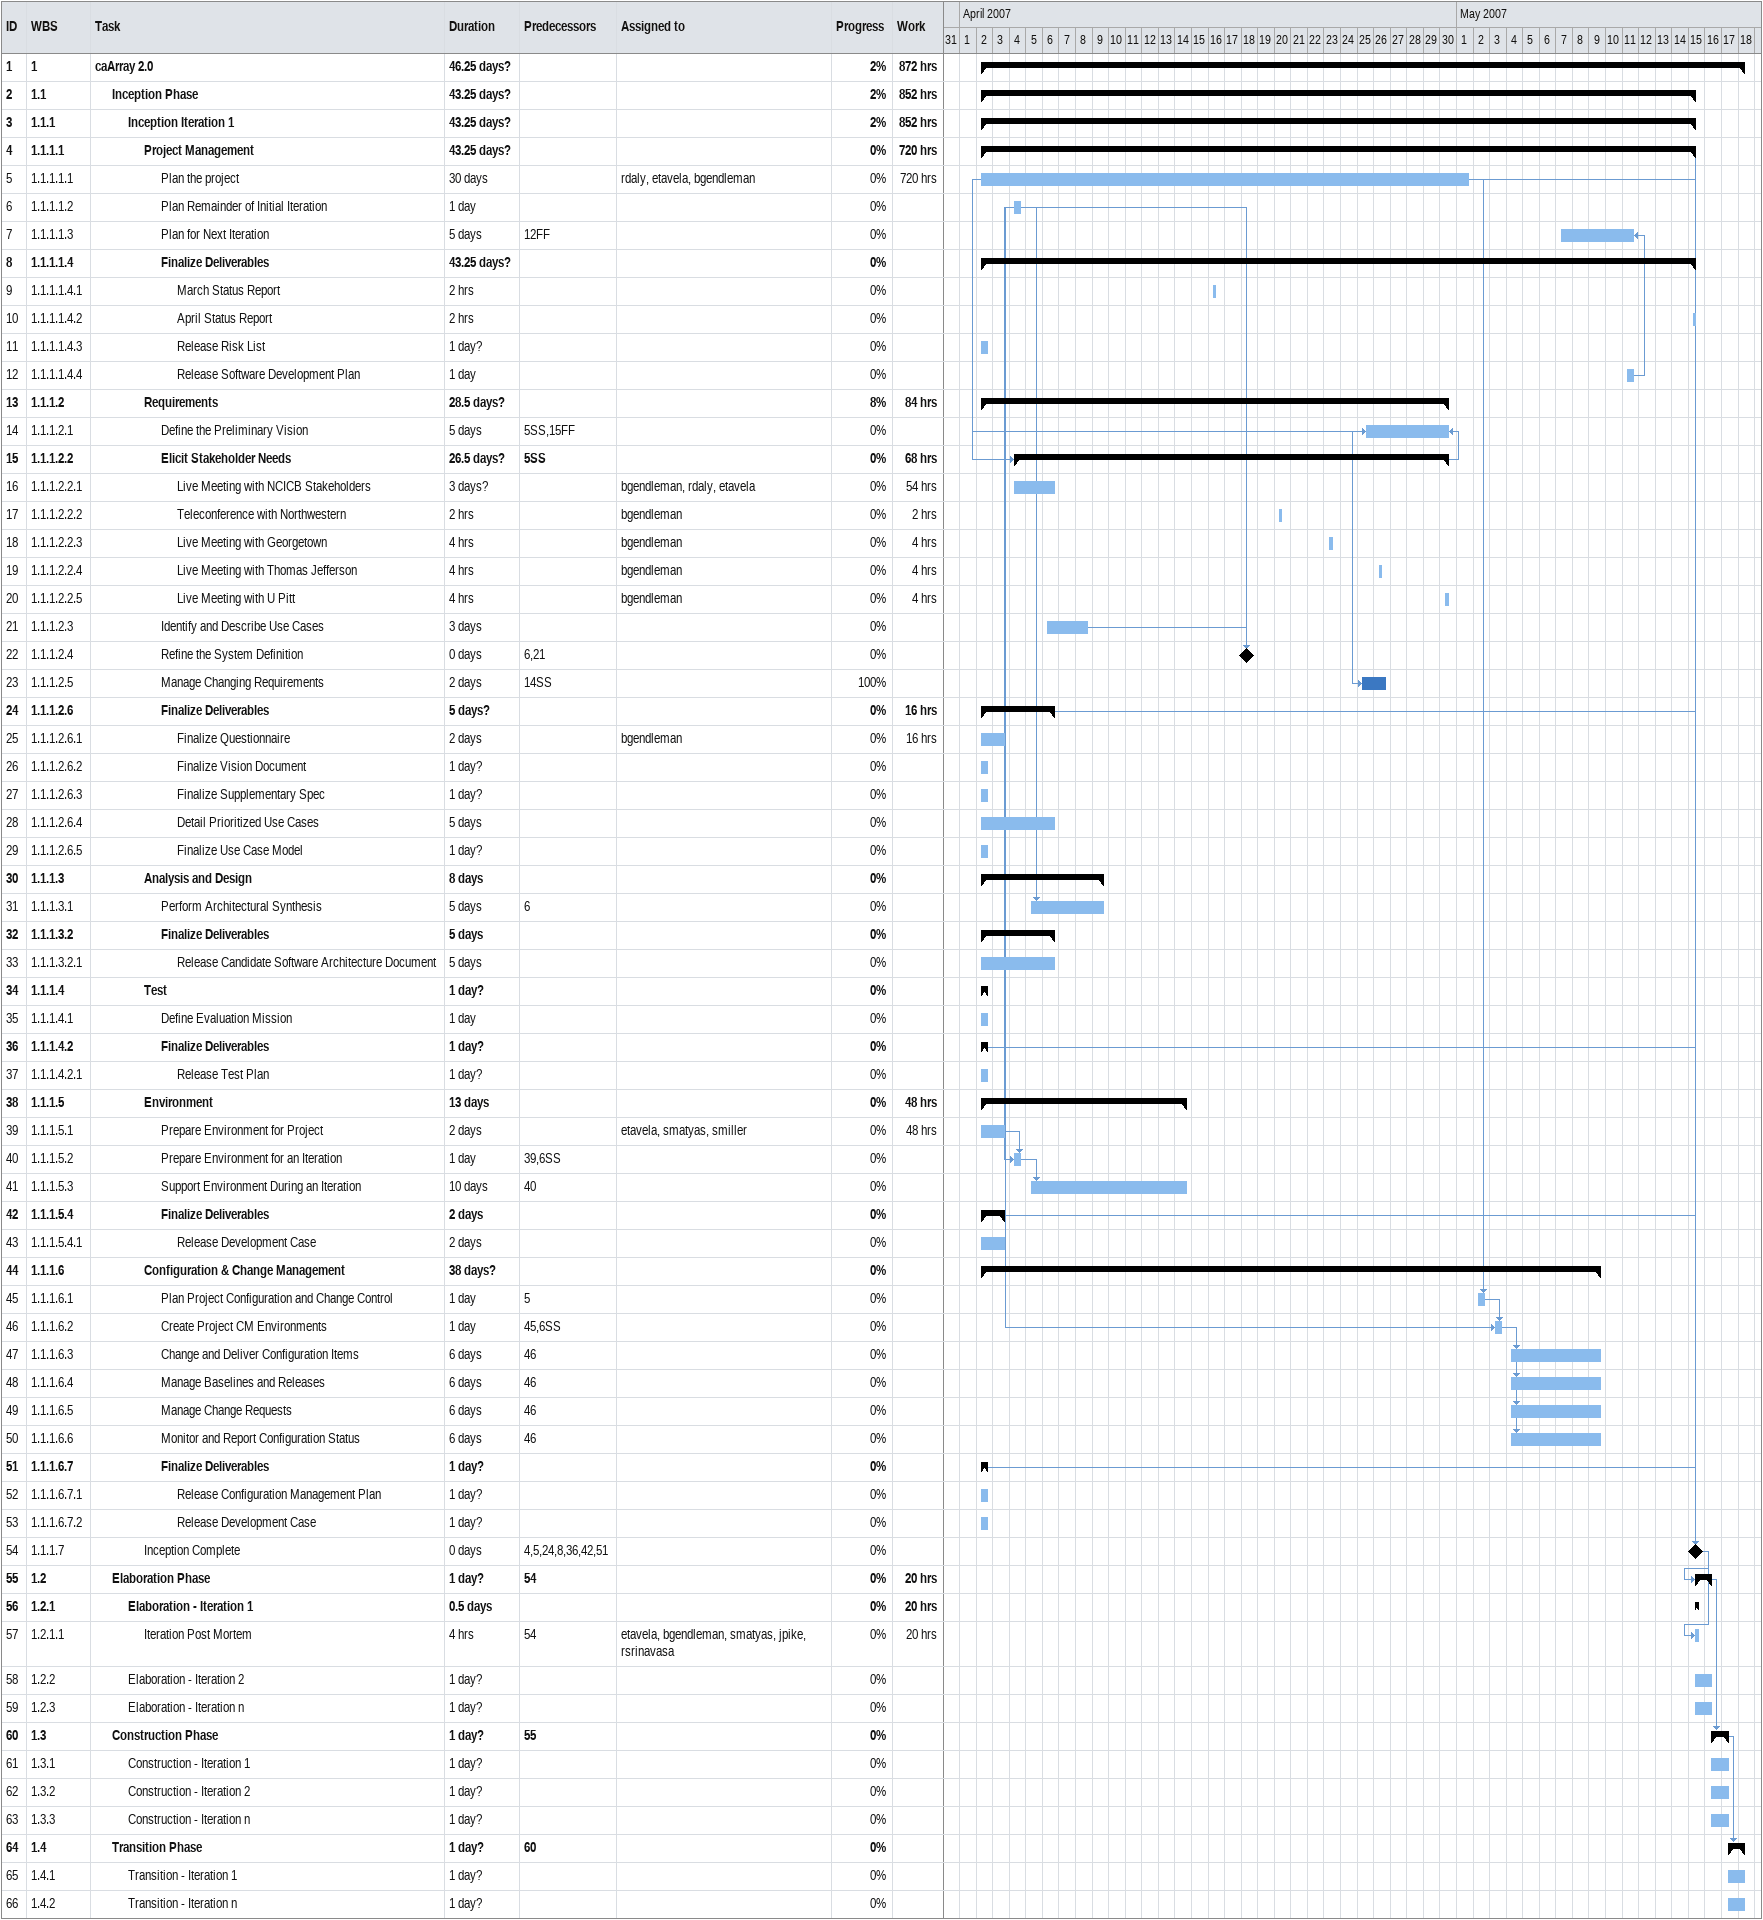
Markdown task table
| ID | WBS | Task | Duration | Start | Finish | Predecessors | Resources | % complete | Work (h) |
|---|---|---|---|---|---|---|---|---|---|
| 1 | 1 | **caArray 2.0** | 46.25d? | 2007-04-02 | 2007-05-18 |  |  | 2 | 872 |
| 2 | 1.1 | **Inception Phase** | 43.25d? | 2007-04-02 | 2007-05-15 |  |  | 2 | 852 |
| 3 | 1.1.1 | **Inception Iteration 1** | 43.25d? | 2007-04-02 | 2007-05-15 |  |  | 2 | 852 |
| 4 | 1.1.1.1 | **Project Management** | 43.25d? | 2007-04-02 | 2007-05-15 |  |  | 0 | 720 |
| 5 | 1.1.1.1.1 | Plan the project | 30d | 2007-04-02 | 2007-05-01 |  | rdaly, etavela, bgendleman | 0 | 720 |
| 6 | 1.1.1.1.2 | Plan Remainder of Initial Iteration | 1d | 2007-04-04 | 2007-04-04 |  |  | 0 |  |
| 7 | 1.1.1.1.3 | Plan for Next Iteration | 5d | 2007-05-07 | 2007-05-11 | 12FF |  | 0 |  |
| 8 | 1.1.1.1.4 | **Finalize Deliverables** | 43.25d? | 2007-04-02 | 2007-05-15 |  |  | 0 |  |
| 9 | 1.1.1.1.4.1 | March Status Report | 2h | 2007-04-16 | 2007-04-16 |  |  | 0 |  |
| 10 | 1.1.1.1.4.2 | April Status Report | 2h | 2007-05-15 | 2007-05-15 |  |  | 0 |  |
| 11 | 1.1.1.1.4.3 | Release Risk List | 1d? | 2007-04-02 | 2007-04-02 |  |  | 0 |  |
| 12 | 1.1.1.1.4.4 | Release Software Development Plan | 1d | 2007-05-11 | 2007-05-11 |  |  | 0 |  |
| 13 | 1.1.1.2 | **Requirements** | 28.5d? | 2007-04-02 | 2007-04-30 |  |  | 8 | 84 |
| 14 | 1.1.1.2.1 | Define the Preliminary Vision | 5d | 2007-04-25 | 2007-04-30 | 5SS, 15FF |  | 0 |  |
| 15 | 1.1.1.2.2 | **Elicit Stakeholder Needs** | 26.5d? | 2007-04-04 | 2007-04-30 | 5SS |  | 0 | 68 |
| 16 | 1.1.1.2.2.1 | Live Meeting with NCICB Stakeholders | 3d? | 2007-04-04 | 2007-04-06 |  | bgendleman, rdaly, etavela | 0 | 54 |
| 17 | 1.1.1.2.2.2 | Teleconference with Northwestern | 2h | 2007-04-20 | 2007-04-20 |  | bgendleman | 0 | 2 |
| 18 | 1.1.1.2.2.3 | Live Meeting with Georgetown | 4h | 2007-04-23 | 2007-04-23 |  | bgendleman | 0 | 4 |
| 19 | 1.1.1.2.2.4 | Live Meeting with Thomas Jefferson | 4h | 2007-04-26 | 2007-04-26 |  | bgendleman | 0 | 4 |
| 20 | 1.1.1.2.2.5 | Live Meeting with U Pitt | 4h | 2007-04-30 | 2007-04-30 |  | bgendleman | 0 | 4 |
| 21 | 1.1.1.2.3 | Identify and Describe Use Cases | 3d | 2007-04-06 | 2007-04-08 |  |  | 0 |  |
| 22 | 1.1.1.2.4 | Refine the System Definition | 0d | 2007-04-18 | 2007-04-18 | 6, 21 |  | 0 |  |
| 23 | 1.1.1.2.5 | Manage Changing Requirements | 2d | 2007-04-25 | 2007-04-26 | 14SS |  | 100 |  |
| 24 | 1.1.1.2.6 | **Finalize Deliverables** | 5d? | 2007-04-02 | 2007-04-06 |  |  | 0 | 16 |
| 25 | 1.1.1.2.6.1 | Finalize Questionnaire | 2d | 2007-04-02 | 2007-04-03 |  | bgendleman | 0 | 16 |
| 26 | 1.1.1.2.6.2 | Finalize Vision Document | 1d? | 2007-04-02 | 2007-04-02 |  |  | 0 |  |
| 27 | 1.1.1.2.6.3 | Finalize Supplementary Spec | 1d? | 2007-04-02 | 2007-04-02 |  |  | 0 |  |
| 28 | 1.1.1.2.6.4 | Detail Prioritized Use Cases | 5d | 2007-04-02 | 2007-04-06 |  |  | 0 |  |
| 29 | 1.1.1.2.6.5 | Finalize Use Case Model | 1d? | 2007-04-02 | 2007-04-02 |  |  | 0 |  |
| 30 | 1.1.1.3 | **Analysis and Design** | 8d | 2007-04-02 | 2007-04-09 |  |  | 0 |  |
| 31 | 1.1.1.3.1 | Perform Architectural Synthesis | 5d | 2007-04-05 | 2007-04-09 | 6 |  | 0 |  |
| 32 | 1.1.1.3.2 | **Finalize Deliverables** | 5d | 2007-04-02 | 2007-04-06 |  |  | 0 |  |
| 33 | 1.1.1.3.2.1 | Release Candidate Software Architecture Document | 5d | 2007-04-02 | 2007-04-06 |  |  | 0 |  |
| 34 | 1.1.1.4 | **Test** | 1d? | 2007-04-02 | 2007-04-02 |  |  | 0 |  |
| 35 | 1.1.1.4.1 | Define Evaluation Mission | 1d | 2007-04-02 | 2007-04-02 |  |  | 0 |  |
| 36 | 1.1.1.4.2 | **Finalize Deliverables** | 1d? | 2007-04-02 | 2007-04-02 |  |  | 0 |  |
| 37 | 1.1.1.4.2.1 | Release Test Plan | 1d? | 2007-04-02 | 2007-04-02 |  |  | 0 |  |
| 38 | 1.1.1.5 | **Environment** | 13d | 2007-04-02 | 2007-04-14 |  |  | 0 | 48 |
| 39 | 1.1.1.5.1 | Prepare Environment for Project | 2d | 2007-04-02 | 2007-04-03 |  | etavela, smatyas, smiller | 0 | 48 |
| 40 | 1.1.1.5.2 | Prepare Environment for an Iteration | 1d | 2007-04-04 | 2007-04-04 | 39, 6SS |  | 0 |  |
| 41 | 1.1.1.5.3 | Support Environment During an Iteration | 10d | 2007-04-05 | 2007-04-14 | 40 |  | 0 |  |
| 42 | 1.1.1.5.4 | **Finalize Deliverables** | 2d | 2007-04-02 | 2007-04-03 |  |  | 0 |  |
| 43 | 1.1.1.5.4.1 | Release Development Case | 2d | 2007-04-02 | 2007-04-03 |  |  | 0 |  |
| 44 | 1.1.1.6 | **Configuration & Change Management** | 38d? | 2007-04-02 | 2007-05-09 |  |  | 0 |  |
| 45 | 1.1.1.6.1 | Plan Project Configuration and Change Control | 1d | 2007-05-02 | 2007-05-02 | 5 |  | 0 |  |
| 46 | 1.1.1.6.2 | Create Project CM Environments | 1d | 2007-05-03 | 2007-05-03 | 45, 6SS |  | 0 |  |
| 47 | 1.1.1.6.3 | Change and Deliver Configuration Items | 6d | 2007-05-04 | 2007-05-09 | 46 |  | 0 |  |
| 48 | 1.1.1.6.4 | Manage Baselines and Releases | 6d | 2007-05-04 | 2007-05-09 | 46 |  | 0 |  |
| 49 | 1.1.1.6.5 | Manage Change Requests | 6d | 2007-05-04 | 2007-05-09 | 46 |  | 0 |  |
| 50 | 1.1.1.6.6 | Monitor and Report Configuration Status | 6d | 2007-05-04 | 2007-05-09 | 46 |  | 0 |  |
| 51 | 1.1.1.6.7 | **Finalize Deliverables** | 1d? | 2007-04-02 | 2007-04-02 |  |  | 0 |  |
| 52 | 1.1.1.6.7.1 | Release Configuration Management Plan | 1d? | 2007-04-02 | 2007-04-02 |  |  | 0 |  |
| 53 | 1.1.1.6.7.2 | Release Development Case | 1d? | 2007-04-02 | 2007-04-02 |  |  | 0 |  |
| 54 | 1.1.1.7 | Inception Complete | 0d | 2007-05-15 | 2007-05-15 | 4, 5, 24, 8, 36, 42, 51 |  | 0 |  |
| 55 | 1.2 | **Elaboration Phase** | 1d? | 2007-05-15 | 2007-05-16 | 54 |  | 0 | 20 |
| 56 | 1.2.1 | **Elaboration - Iteration 1** | 0.5d | 2007-05-15 | 2007-05-15 |  |  | 0 | 20 |
| 57 | 1.2.1.1 | Iteration Post Mortem | 4h | 2007-05-15 | 2007-05-15 | 54 | etavela, bgendleman, smatyas, jpike, rsrinavasa | 0 | 20 |
| 58 | 1.2.2 | Elaboration - Iteration 2 | 1d? | 2007-05-15 | 2007-05-16 |  |  | 0 |  |
| 59 | 1.2.3 | Elaboration - Iteration n | 1d? | 2007-05-15 | 2007-05-16 |  |  | 0 |  |
| 60 | 1.3 | **Construction Phase** | 1d? | 2007-05-16 | 2007-05-17 | 55 |  | 0 |  |
| 61 | 1.3.1 | Construction - Iteration 1 | 1d? | 2007-05-16 | 2007-05-17 |  |  | 0 |  |
| 62 | 1.3.2 | Construction - Iteration 2 | 1d? | 2007-05-16 | 2007-05-17 |  |  | 0 |  |
| 63 | 1.3.3 | Construction - Iteration n | 1d? | 2007-05-16 | 2007-05-17 |  |  | 0 |  |
| 64 | 1.4 | **Transition Phase** | 1d? | 2007-05-17 | 2007-05-18 | 60 |  | 0 |  |
| 65 | 1.4.1 | Transition - Iteration 1 | 1d? | 2007-05-17 | 2007-05-18 |  |  | 0 |  |
| 66 | 1.4.2 | Transition - Iteration n | 1d? | 2007-05-17 | 2007-05-18 |  |  | 0 |  |
